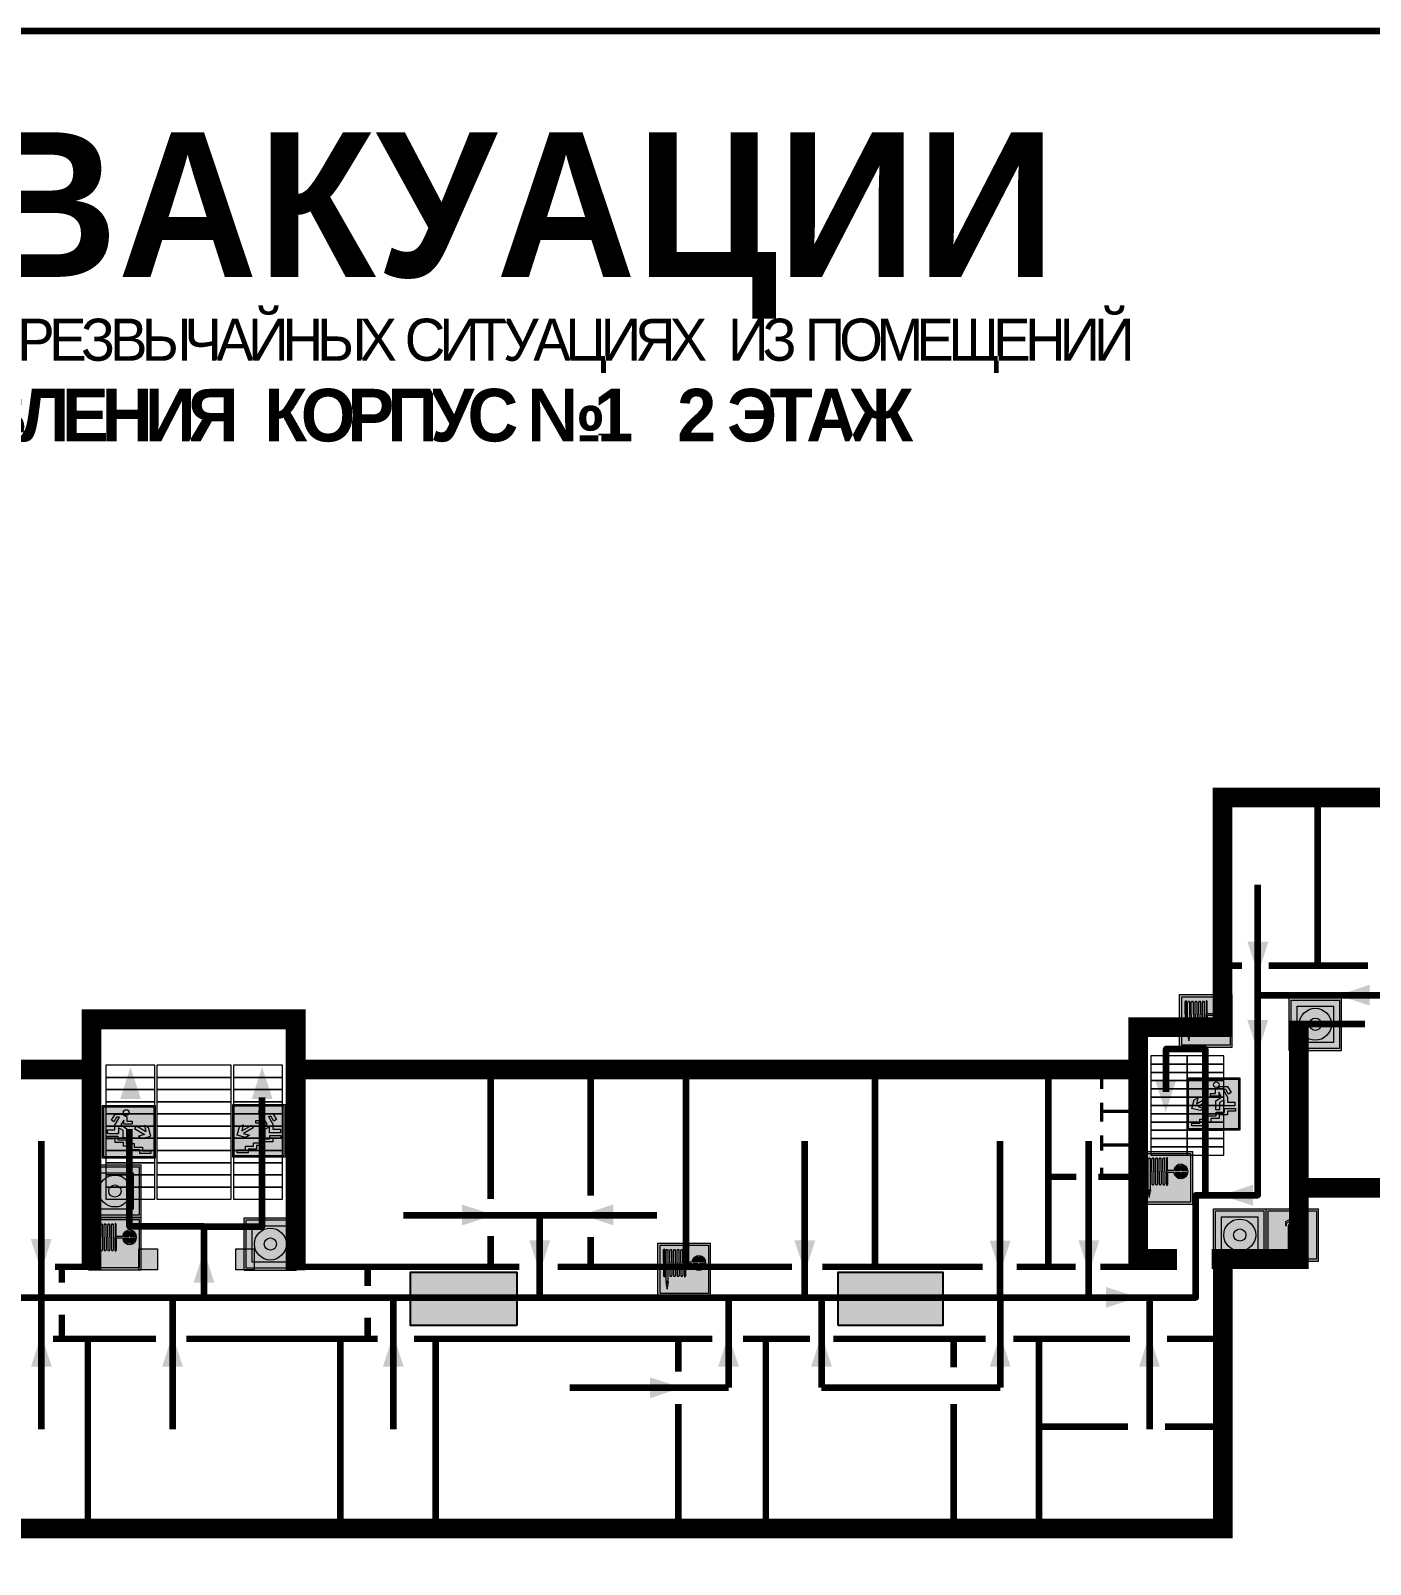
# Model space of a CAD drawing. Header units: millimetres. Extents: x 13810 to 67229, y 12374 to 21950.
# Drawn here: x 22794.9 to 22998.5, y 19245 to 19478.2 of the extents above; entities that cross this region are included whole.
import ezdxf

# ---------------------------------------------------------------- set-up
doc = ezdxf.new("R2010")
doc.units = ezdxf.units.MM
doc.layers.add('План_Штампы', color=7, linetype='Continuous')
doc.styles.add('обычный', font='arial.ttf')

# ---------------------------------------------------------------- blocks, each defined once
blk = doc.blocks.new('вниз 3')
at = {"lineweight": 0, "true_color": 0xffffff}
h = blk.add_hatch(color=7, dxfattribs=at)
h.dxf.hatch_style = 1
h.paths.add_polyline_path([(40997.5, -4475.69), (40997.25, -4475.28), (40995.76, -4476.15), (40995.97, -4475.23), (40995.39, -4475.56), (40995.05, -4476.83), (40996.33, -4477.17), (40996.91, -4476.83), (40996, -4476.55)], flags=0)
h.paths.add_polyline_path([(40999.81, -4473.95), (41000.22, -4473.95), (41000.64, -4474.67), (41001.03, -4474.43), (41000.46, -4473.49), (41000.42, -4473.49), (40999.43, -4473.49), (40998.68, -4473.92), (40998.68, -4474.57), (40997.88, -4474.57), (40997.88, -4475), (40999.14, -4475), (40999.14, -4474.43), (40999.14, -4474.38), (40999.59, -4475.15), (40998.72, -4475.67), (40998.72, -4477.06), (40999.24, -4477.06), (40999.24, -4475.96), (40999.95, -4475.56), (40999.95, -4476.43), (41001.61, -4476.43), (41001.61, -4475.88), (41000.47, -4475.88), (41000.47, -4475.12)], flags=0)
h.paths.add_polyline_path([(40999.2, -4473.24, 1), (40998.35, -4473.24, 1)], flags=0)
h.paths.add_polyline_path([(41000.46, -4477.26), (41001.69, -4477.26), (41001.69, -4476.84), (41000.03, -4476.84), (41000.03, -4477.39), (40998.78, -4477.39), (40998.78, -4477.95), (40997.53, -4477.95), (40997.53, -4478.5), (40996.29, -4478.5), (40996.29, -4479.06), (40995.05, -4479.06), (40995.05, -4479.48), (40995.29, -4479.48), (40996.72, -4479.48), (40996.72, -4478.92), (40997.97, -4478.92), (40997.97, -4478.36), (40999.2, -4478.36), (40999.2, -4477.81), (41000.46, -4477.81)], flags=0)
h.paths.add_polyline_path([(41002.37, -4472.17), (40994.37, -4472.17), (40994.37, -4480.17), (41002.37, -4480.17)])
h.paths.add_polyline_path([(41002.16, -4479.96), (40994.57, -4479.96), (40994.57, -4472.37), (41002.16, -4472.37)], flags=16)
h.paths.add_polyline_path([(41001.61, -4475.88), (41001.61, -4476.43), (40999.95, -4476.43), (40999.95, -4475.56), (40999.24, -4475.96), (40999.24, -4477.06), (40998.72, -4477.06), (40998.72, -4475.67), (40999.59, -4475.15), (40999.14, -4474.38), (40999.14, -4474.43), (40999.14, -4475), (40997.88, -4475), (40997.88, -4474.57), (40998.68, -4474.57), (40998.68, -4473.92), (40999.43, -4473.49), (41000.42, -4473.49), (41000.46, -4473.49), (41001.03, -4474.43), (41000.64, -4474.67), (41000.22, -4473.95), (40999.81, -4473.95), (41000.47, -4475.12), (41000.47, -4475.88)], flags=0)
h.paths.add_polyline_path([(41001.69, -4476.84), (41001.69, -4477.26), (41000.46, -4477.26), (41000.46, -4477.81), (40999.2, -4477.81), (40999.2, -4478.36), (40997.97, -4478.36), (40997.97, -4478.92), (40996.72, -4478.92), (40996.72, -4479.48), (40995.05, -4479.48), (40995.05, -4479.06), (40996.29, -4479.06), (40996.29, -4478.5), (40997.53, -4478.5), (40997.53, -4477.95), (40998.78, -4477.95), (40998.78, -4477.39), (41000.03, -4477.39), (41000.03, -4476.84)], flags=0)
h.paths.add_polyline_path([(40998.35, -4473.24, -1), (40999.2, -4473.24, -1)], flags=0)
h.paths.add_polyline_path([(40997.5, -4475.69), (40996, -4476.55), (40996.91, -4476.83), (40996.33, -4477.17), (40995.05, -4476.83), (40995.39, -4475.56), (40995.97, -4475.23), (40995.76, -4476.15), (40997.25, -4475.28)], flags=0)
at = {"lineweight": 0}
h = blk.add_hatch(color=126, dxfattribs=at)
h.dxf.hatch_style = 1
h.paths.add_polyline_path([(41002.16, -4472.37), (40994.57, -4472.37), (40994.57, -4479.96), (41002.16, -4479.96)])
h.paths.add_polyline_path([(40995.97, -4475.23), (40995.76, -4476.15), (40997.25, -4475.28), (40997.5, -4475.69), (40996, -4476.55), (40996.91, -4476.83), (40996.33, -4477.17), (40995.05, -4476.83), (40995.39, -4475.56)], flags=16)
h.paths.add_polyline_path([(40997.88, -4474.57), (40998.68, -4474.57), (40998.68, -4473.92), (40999.43, -4473.49), (41000.42, -4473.49), (41000.46, -4473.49), (41001.03, -4474.43), (41000.64, -4474.67), (41000.22, -4473.95), (40999.81, -4473.95), (41000.47, -4475.12), (41000.47, -4475.88), (41001.61, -4475.88), (41001.61, -4476.43), (40999.95, -4476.43), (40999.95, -4475.56), (40999.24, -4475.96), (40999.24, -4477.06), (40998.72, -4477.06), (40998.72, -4475.67), (40999.59, -4475.15), (40999.14, -4474.38), (40999.14, -4474.43), (40999.14, -4475), (40997.88, -4475)], flags=16)
h.paths.add_polyline_path([(40998.35, -4473.24, -1), (40999.2, -4473.24, -1)], flags=16)
h.paths.add_polyline_path([(40997.53, -4477.95), (40998.78, -4477.95), (40998.78, -4477.39), (41000.03, -4477.39), (41000.03, -4476.84), (41001.69, -4476.84), (41001.69, -4477.26), (41000.46, -4477.26), (41000.46, -4477.81), (40999.2, -4477.81), (40999.2, -4478.36), (40997.97, -4478.36), (40997.97, -4478.92), (40996.72, -4478.92), (40996.72, -4479.48), (40995.05, -4479.48), (40995.05, -4479.06), (40996.29, -4479.06), (40996.29, -4478.5), (40997.53, -4478.5)], flags=16)
at = {"lineweight": 0, "true_color": 0xffffff}
h = blk.add_hatch(color=7, dxfattribs=at)
h.dxf.hatch_style = 1
h.paths.add_polyline_path([(40999.2, -4473.24, 1), (40998.35, -4473.24, 1)])
h.paths.add_polyline_path([(40999.81, -4473.95), (41000.22, -4473.95), (41000.64, -4474.67), (41001.03, -4474.43), (41000.46, -4473.49), (41000.42, -4473.49), (40999.43, -4473.49), (40998.68, -4473.92), (40998.68, -4474.57), (40997.88, -4474.57), (40997.88, -4475), (40999.14, -4475), (40999.14, -4474.43), (40999.14, -4474.38), (40999.59, -4475.15), (40998.72, -4475.67), (40998.72, -4477.06), (40999.24, -4477.06), (40999.24, -4475.96), (40999.95, -4475.56), (40999.95, -4476.43), (41001.61, -4476.43), (41001.61, -4475.88), (41000.47, -4475.88), (41000.47, -4475.12)])
h.paths.add_polyline_path([(40999.2, -4477.81), (41000.46, -4477.81), (41000.46, -4477.26), (41001.69, -4477.26), (41001.69, -4476.84), (41000.03, -4476.84), (41000.03, -4477.39), (40998.78, -4477.39), (40998.78, -4477.95), (40997.53, -4477.95), (40997.53, -4478.5), (40996.29, -4478.5), (40996.29, -4479.06), (40995.05, -4479.06), (40995.05, -4479.48), (40995.29, -4479.48), (40996.72, -4479.48), (40996.72, -4478.92), (40997.97, -4478.92), (40997.97, -4478.36), (40999.2, -4478.36)])
h.paths.add_polyline_path([(40997.5, -4475.69), (40997.25, -4475.28), (40995.76, -4476.15), (40995.97, -4475.23), (40995.39, -4475.56), (40995.05, -4476.83), (40996.33, -4477.17), (40996.91, -4476.83), (40996, -4476.55)])
at = {"color": 126, "lineweight": 0}
for points in [[(40994.37, -4472.17), (41002.37, -4472.17), (41002.37, -4480.17), (40994.37, -4480.17)], [(40994.57, -4472.37), (41002.16, -4472.37), (41002.16, -4479.96), (40994.57, -4479.96)]]:
    blk.add_lwpolyline(points, close=True, dxfattribs=at)
for points in [[(40999.14, -4474.43), (40999.14, -4475), (40997.88, -4475), (40997.88, -4474.57), (40998.68, -4474.57), (40998.68, -4473.92), (40999.43, -4473.49), (41000.42, -4473.49), (41000.46, -4473.49), (41001.03, -4474.43), (41000.64, -4474.67), (41000.22, -4473.95), (40999.81, -4473.95), (41000.47, -4475.12), (41000.47, -4475.88), (41001.61, -4475.88), (41001.61, -4476.43), (40999.95, -4476.43), (40999.95, -4475.56), (40999.24, -4475.96), (40999.24, -4477.06), (40998.72, -4477.06), (40998.72, -4475.67), (40999.59, -4475.15), (40999.14, -4474.38), (40999.14, -4474.43)], [(40995.05, -4476.83), (40995.39, -4475.56), (40995.97, -4475.23), (40995.76, -4476.15), (40997.25, -4475.28), (40997.5, -4475.69), (40996, -4476.55), (40996.91, -4476.83), (40996.33, -4477.17), (40995.05, -4476.83)], [(40995.29, -4479.48), (40995.05, -4479.48), (40995.05, -4479.06), (40996.29, -4479.06), (40996.29, -4478.5), (40997.53, -4478.5), (40997.53, -4477.95), (40998.78, -4477.95), (40998.78, -4477.39), (41000.03, -4477.39), (41000.03, -4476.84), (41001.69, -4476.84), (41001.69, -4477.26), (41000.46, -4477.26), (41000.46, -4477.81), (40999.2, -4477.81), (40999.2, -4478.36), (40997.97, -4478.36), (40997.97, -4478.92), (40996.72, -4478.92), (40996.72, -4479.48), (40995.05, -4479.48)]]:
    blk.add_lwpolyline(points, dxfattribs=at)
blk.add_circle((40998.77, -4473.24), 0.426, dxfattribs=at)
blk = doc.blocks.new('A$C54414219')
at = {"true_color": 0xffffff}
h = blk.add_hatch(color=7, dxfattribs=at)
h.paths.add_polyline_path([(2.39, -9.45), (2.39, -18.3), (11.23, -18.3), (11.23, -9.45)], flags=0)
h.paths.add_polyline_path([(10.71, -13.87, -1), (2.92, -13.87, -1)], flags=0)
h.paths.add_polyline_path([(8.3, -13.87, -1), (5.33, -13.87, -1)], flags=0)
h.paths.add_polyline_path([(0.41, -7.47), (0.41, -20.27), (13.21, -20.27), (13.21, -7.47)])
h.paths.add_polyline_path([(0.92, -19.77), (12.71, -19.77), (12.71, -7.98), (0.92, -7.98)], flags=16)
h.paths.add_polyline_path([(11.23, -9.45), (11.23, -18.3), (2.39, -18.3), (2.39, -9.45)], flags=0)
at = {"lineweight": 5}
h = blk.add_hatch(color=242, dxfattribs=at)
h.paths.add_polyline_path([(12.71, -7.98), (0.92, -7.98), (0.92, -19.77), (12.71, -19.77)])
h.paths.add_polyline_path([(11.23, -18.3), (2.39, -18.3), (2.39, -9.45), (11.23, -9.45)], flags=16)
h.paths.add_polyline_path([(10.71, -13.87, -1), (2.92, -13.87, -1)], flags=0)
h.paths.add_polyline_path([(8.3, -13.87, -1), (5.33, -13.87, -1)], flags=0)
at = {"true_color": 0xffffff}
h = blk.add_hatch(color=7, dxfattribs=at)
h.paths.add_polyline_path([(2.39, -9.45), (2.39, -18.3), (11.23, -18.3), (11.23, -9.45)])
h.paths.add_polyline_path([(10.71, -13.87, -1), (2.92, -13.87, -1)], flags=16)
h.paths.add_polyline_path([(8.3, -13.87, -1), (5.33, -13.87, -1)], flags=0)
at = {"lineweight": 5}
h = blk.add_hatch(color=242, dxfattribs=at)
h.paths.add_polyline_path([(2.92, -13.87, 1), (10.71, -13.87, 1)])
h.paths.add_polyline_path([(8.3, -13.87, -1), (5.33, -13.87, -1)], flags=16)
at = {"color": 242, "lineweight": 5}
for p, q in [((0.41, -20.27), (0.41, -7.47)), ((0.41, -7.47), (13.21, -7.47)), ((0.41, -7.47), (13.21, -7.47)), ((13.21, -20.27), (13.21, -7.47)), ((0.41, -20.27), (13.21, -20.27))]:
    blk.add_line(p, q, dxfattribs=at)
for points in [[(0.92, -7.98), (12.71, -7.98), (12.71, -19.77), (0.92, -19.77)], [(2.39, -9.45), (11.23, -9.45), (11.23, -18.3), (2.39, -18.3)]]:
    blk.add_lwpolyline(points, close=True, dxfattribs=at)
for radius in [3.89, 1.49]:
    blk.add_circle((6.81, -13.87), radius, dxfattribs=at)
blk = doc.blocks.new('A$C37112FD5')
at = {"true_color": 0xf5f5ff}
h = blk.add_hatch(color=7, dxfattribs=at)
h.dxf.hatch_style = 1
h.paths.add_polyline_path([(12.8, -7.4), (0, -7.4), (0, -20.2), (12.8, -20.2)])
h.paths.add_polyline_path([(12.29, -7.91), (12.29, -19.69), (0.51, -19.69), (0.51, -7.91)], flags=16)
h.paths.add_polyline_path([(4.98, -9.04, -0.42597), (5.17, -9.22), (5.17, -12.25), (5.17, -15.29, -0.432244), (4.98, -15.47), (4.83, -15.47, -0.42597), (4.64, -15.29), (4.64, -12.25), (4.64, -9.22, -0.432244), (4.83, -9.04)], flags=0)
h.paths.add_polyline_path([(4.28, -9.22), (4.28, -12.25), (4.28, -15.29, -0.432244), (4.09, -15.47), (3.94, -15.47, -0.42597), (3.75, -15.29), (3.75, -12.25), (3.75, -9.22, -0.432244), (3.94, -9.04), (4.09, -9.04, -0.42597)], flags=0)
h.paths.add_polyline_path([(5.72, -9.04), (5.87, -9.04, -0.42597), (6.06, -9.22), (6.06, -12.25), (6.06, -15.29, -0.432244), (5.87, -15.47), (5.72, -15.47, -0.42597), (5.53, -15.29), (5.53, -12.25), (5.53, -9.22, -0.432244)], flags=0)
h.paths.add_polyline_path([(6.42, -8.9), (6.5, -8.9, -0.42597), (6.69, -9.08), (6.69, -12.03), (8.21, -12.03, -15.824349), (8.21, -12.47), (6.69, -12.47), (6.69, -15.42, -0.432244), (6.5, -15.6), (6.42, -15.6)], flags=0)
h.paths.add_polyline_path([(3.39, -9.22), (3.39, -12.25), (3.39, -15.29, -0.432244), (3.2, -15.47), (3.05, -15.47, -0.42597), (2.85, -15.29), (2.85, -12.25), (2.85, -9.22, -0.432244), (3.05, -9.04), (3.2, -9.04, -0.42597)], flags=0)
h.paths.add_polyline_path([(2.5, -9.22), (2.5, -16.71), (1.96, -16.71), (1.96, -9.22, -0.432244), (2.15, -9.04), (2.31, -9.04, -0.42597)], flags=0)
h.paths.add_polyline_path([(1.61, -8.9), (1.61, -15.6), (1.57, -15.6, -0.42597), (1.37, -15.42), (1.37, -12.03), (1.37, -9.09, -0.432244), (1.57, -8.9)], flags=0)
h.paths.add_polyline_path([(9.76, -10.81), (9.76, -12.03), (8.49, -12.03, -0.336371)], flags=0)
h.paths.add_polyline_path([(8.49, -12.47), (9.76, -12.47), (9.76, -13.7, -0.336371)], flags=0)
h.paths.add_polyline_path([(10.11, -10.81, -0.336371), (11.38, -12.03), (10.11, -12.03)], flags=0)
h.paths.add_polyline_path([(10.11, -12.47), (11.38, -12.47, -0.336371), (10.11, -13.7)], flags=0)
h.paths.add_polyline_path([(2.5, -16.84), (2.5, -17.05), (1.97, -17.05), (1.97, -16.84)], flags=0)
h.paths.add_polyline_path([(2.5, -17.24, -0.033778), (2.24, -18.6, -0.033778), (1.97, -17.24)], flags=0)
h = blk.add_hatch(color=242)
h.dxf.hatch_style = 1
h.paths.add_polyline_path([(12.29, -7.91), (0.51, -7.91), (0.51, -19.69), (12.29, -19.69)])
h.paths.add_polyline_path([(6.42, -15.6), (6.42, -8.9), (6.5, -8.9, -0.42597), (6.69, -9.08), (6.69, -12.03), (8.21, -12.03, -15.824349), (8.21, -12.47), (6.69, -12.47), (6.69, -15.42, -0.432244), (6.5, -15.6)], flags=16)
h.paths.add_polyline_path([(5.87, -15.47), (5.72, -15.47, -0.42597), (5.53, -15.29), (5.53, -12.25), (5.53, -9.22, -0.432244), (5.72, -9.04), (5.87, -9.04, -0.42597), (6.06, -9.22), (6.06, -12.25), (6.06, -15.29, -0.432244)], flags=16)
h.paths.add_polyline_path([(4.98, -15.47), (4.83, -15.47, -0.42597), (4.64, -15.29), (4.64, -12.25), (4.64, -9.22, -0.432244), (4.83, -9.04), (4.98, -9.04, -0.42597), (5.17, -9.22), (5.17, -12.25), (5.17, -15.29, -0.432244)], flags=16)
h.paths.add_polyline_path([(4.09, -15.47), (3.94, -15.47, -0.42597), (3.75, -15.29), (3.75, -12.25), (3.75, -9.22, -0.432244), (3.94, -9.04), (4.09, -9.04, -0.42597), (4.28, -9.22), (4.28, -12.25), (4.28, -15.29, -0.432244)], flags=16)
h.paths.add_polyline_path([(3.2, -15.47), (3.05, -15.47, -0.42597), (2.85, -15.29), (2.85, -12.25), (2.85, -9.22, -0.432244), (3.05, -9.04), (3.2, -9.04, -0.42597), (3.39, -9.22), (3.39, -12.25), (3.39, -15.29, -0.432244)], flags=16)
h.paths.add_polyline_path([(2.5, -17.05), (1.97, -17.05), (1.97, -16.84), (2.5, -16.84)], flags=16)
h.paths.add_polyline_path([(2.5, -17.24, -0.033778), (2.24, -18.6, -0.033778), (1.97, -17.24)], flags=16)
h.paths.add_polyline_path([(2.5, -16.71), (1.96, -16.71), (1.96, -9.22, -0.432244), (2.15, -9.04), (2.31, -9.04, -0.42597), (2.5, -9.22)], flags=16)
h.paths.add_polyline_path([(1.61, -15.6), (1.57, -15.6, -0.42597), (1.37, -15.42), (1.37, -12.03), (1.37, -9.09, -0.432244), (1.57, -8.9), (1.61, -8.9)], flags=16)
h.paths.add_polyline_path([(8.49, -12.47), (9.76, -12.47), (9.76, -13.7, -0.336371)], flags=0)
h.paths.add_polyline_path([(10.11, -13.7), (10.11, -12.47), (11.38, -12.47, -0.336371)], flags=0)
h.paths.add_polyline_path([(8.49, -12.03, -0.336371), (9.76, -10.81), (9.76, -12.03)], flags=0)
h.paths.add_polyline_path([(10.11, -12.03), (10.11, -10.81, -0.336371), (11.38, -12.03)], flags=0)
h = blk.add_hatch(color=7, dxfattribs=at)
h.dxf.hatch_style = 1
h.paths.add_polyline_path([(1.61, -8.9), (1.57, -8.9, 0.432244), (1.37, -9.09), (1.37, -12.03), (1.37, -15.42, 0.42597), (1.57, -15.6), (1.61, -15.6)])
h.paths.add_polyline_path([(2.5, -9.22, 0.42597), (2.31, -9.04), (2.15, -9.04, 0.432244), (1.96, -9.22), (1.96, -16.71), (2.5, -16.71)])
h.paths.add_polyline_path([(2.5, -16.84), (1.97, -16.84), (1.97, -17.05), (2.5, -17.05)])
h.paths.add_polyline_path([(2.5, -17.24), (1.97, -17.24, 0.033778), (2.24, -18.6, 0.033778)])
h.paths.add_polyline_path([(3.39, -12.25), (3.39, -9.22, 0.42597), (3.2, -9.04), (3.05, -9.04, 0.432244), (2.85, -9.22), (2.85, -12.25), (2.85, -15.29, 0.42597), (3.05, -15.47), (3.2, -15.47, 0.432244), (3.39, -15.29)])
h.paths.add_polyline_path([(4.28, -12.25), (4.28, -9.22, 0.42597), (4.09, -9.04), (3.94, -9.04, 0.432244), (3.75, -9.22), (3.75, -12.25), (3.75, -15.29, 0.42597), (3.94, -15.47), (4.09, -15.47, 0.432244), (4.28, -15.29)])
h.paths.add_polyline_path([(5.17, -12.25), (5.17, -9.22, 0.42597), (4.98, -9.04), (4.83, -9.04, 0.432244), (4.64, -9.22), (4.64, -12.25), (4.64, -15.29, 0.42597), (4.83, -15.47), (4.98, -15.47, 0.432244), (5.17, -15.29)])
h.paths.add_polyline_path([(6.06, -12.25), (6.06, -9.22, 0.42597), (5.87, -9.04), (5.72, -9.04, 0.432244), (5.53, -9.22), (5.53, -12.25), (5.53, -15.29, 0.42597), (5.72, -15.47), (5.87, -15.47, 0.432244), (6.06, -15.29)])
h.paths.add_polyline_path([(6.69, -12.47), (8.21, -12.47, 15.824349), (8.21, -12.03), (6.69, -12.03), (6.69, -9.08, 0.42597), (6.5, -8.9), (6.42, -8.9), (6.42, -15.6), (6.5, -15.6, 0.432244), (6.69, -15.42)])
h.paths.add_polyline_path([(8.49, -12.47), (9.76, -12.47), (9.76, -13.7, -0.336371)], flags=16)
h.paths.add_polyline_path([(8.49, -12.03, -0.336371), (9.76, -10.81), (9.76, -12.03)], flags=16)
h.paths.add_polyline_path([(10.11, -12.47), (11.38, -12.47, -0.336371), (10.11, -13.7)], flags=16)
h.paths.add_polyline_path([(10.11, -12.03), (10.11, -10.81, -0.336371), (11.38, -12.03)], flags=16)
h = blk.add_hatch(color=242)
h.dxf.hatch_style = 1
h.paths.add_polyline_path([(9.76, -10.81, 0.336371), (8.49, -12.03), (9.76, -12.03)])
h.paths.add_polyline_path([(10.11, -10.81), (10.11, -12.03), (11.38, -12.03, 0.336371)])
h.paths.add_polyline_path([(11.38, -12.47), (10.11, -12.47), (10.11, -13.7, 0.336371)])
h.paths.add_polyline_path([(9.76, -12.47), (8.49, -12.47, 0.336371), (9.76, -13.7)])
at = {"color": 242, "lineweight": 5}
for p, q in [((0, -20.2), (0, -7.4)), ((0, -7.4), (12.8, -7.4)), ((12.8, -20.2), (12.8, -7.4)), ((1.37, -12.03), (1.37, -9.08)), ((1.57, -8.9), (1.61, -8.9)), ((1.61, -8.9), (1.61, -15.6)), ((1.96, -16.71), (1.96, -9.22)), ((2.15, -9.04), (2.31, -9.04)), ((2.5, -16.71), (2.5, -9.22)), ((2.85, -12.25), (2.85, -9.22)), ((3.05, -9.04), (3.2, -9.04)), ((3.39, -12.25), (3.39, -9.22)), ((3.75, -12.25), (3.75, -9.22)), ((3.94, -9.04), (4.09, -9.04)), ((4.28, -12.25), (4.28, -9.22)), ((4.64, -12.25), (4.64, -9.22)), ((4.83, -9.04), (4.98, -9.04)), ((5.17, -12.25), (5.17, -9.22)), ((5.53, -12.25), (5.53, -9.22)), ((5.72, -9.04), (5.87, -9.04)), ((6.06, -12.25), (6.06, -9.22)), ((6.42, -8.9), (6.42, -15.6)), ((6.5, -8.9), (6.42, -8.9)), ((6.69, -12.03), (6.69, -9.08)), ((9.76, -10.81), (9.76, -12.03)), ((10.11, -10.81), (10.11, -12.03)), ((1.37, -12.03), (1.37, -15.42)), ((2.85, -12.25), (2.85, -15.29)), ((3.39, -12.25), (3.39, -15.29)), ((3.75, -12.25), (3.75, -15.29)), ((4.28, -12.25), (4.28, -15.29)), ((4.64, -12.25), (4.64, -15.29)), ((5.17, -12.25), (5.17, -15.29)), ((5.53, -12.25), (5.53, -15.29)), ((6.06, -12.25), (6.06, -15.29)), ((8.21, -12.03), (6.69, -12.03)), ((8.21, -12.47), (6.69, -12.47)), ((6.69, -12.47), (6.69, -15.42)), ((9.76, -12.03), (8.49, -12.03)), ((9.76, -12.47), (8.49, -12.47)), ((9.76, -12.47), (9.76, -13.7)), ((11.38, -12.03), (10.11, -12.03)), ((11.38, -12.47), (10.11, -12.47)), ((10.11, -12.47), (10.11, -13.7)), ((1.57, -15.6), (1.61, -15.6)), ((1.96, -16.71), (2.5, -16.71)), ((1.97, -16.84), (2.5, -16.84)), ((1.97, -17.05), (1.97, -16.84)), ((2.5, -17.05), (1.97, -17.05)), ((1.97, -17.24), (2.5, -17.24)), ((2.5, -16.84), (2.5, -17.05)), ((3.05, -15.47), (3.2, -15.47)), ((3.94, -15.47), (4.09, -15.47)), ((4.83, -15.47), (4.98, -15.47)), ((5.72, -15.47), (5.87, -15.47)), ((6.42, -15.6), (6.5, -15.6)), ((0, -20.2), (12.8, -20.2))]:
    blk.add_line(p, q, dxfattribs=at)
blk.add_lwpolyline([(0.51, -7.91), (12.29, -7.91), (12.29, -19.69), (0.51, -19.69)], close=True, dxfattribs=at)
for centre, radius, start, end in [((1.56, -9.09), 0.182, 87.1027, 180.6071), ((2.15, -9.22), 0.182, 87.1027, 180.6071), ((2.32, -9.22), 0.182, 359.3929, 92.8973), ((3.04, -9.22), 0.182, 87.1027, 180.6071), ((3.21, -9.22), 0.182, 359.3929, 92.8973), ((3.93, -9.22), 0.182, 87.1027, 180.6071), ((4.1, -9.22), 0.182, 359.3929, 92.8973), ((4.82, -9.22), 0.182, 87.1027, 180.6071), ((4.99, -9.22), 0.182, 359.3929, 92.8973), ((5.71, -9.22), 0.182, 87.1027, 180.6071), ((5.88, -9.22), 0.182, 359.3929, 92.8973), ((6.51, -9.09), 0.182, 359.3929, 92.8973), ((9.93, -12.25), 1.74, 187.2319, 172.7681), ((9.93, -12.25), 1.46, 96.9927, 171.3585), ((9.93, -12.25), 1.46, 8.6415, 83.0073), ((9.93, -12.25), 1.46, 188.6415, 263.0073), ((9.93, -12.25), 1.46, 276.9927, 351.3585), ((1.56, -15.42), 0.182, 179.3929, 272.8973), ((12.17, -15.98), 10.27, 187.041, 194.7793), ((-7.7, -15.98), 10.27, 345.2207, 352.959), ((3.04, -15.29), 0.182, 179.3929, 272.8973), ((3.21, -15.29), 0.182, 267.1027, 0.6071), ((3.93, -15.29), 0.182, 179.3929, 272.8973), ((4.1, -15.29), 0.182, 267.1027, 0.6071), ((4.82, -15.29), 0.182, 179.3929, 272.8973), ((4.99, -15.29), 0.182, 267.1027, 0.6071), ((5.71, -15.29), 0.182, 179.3929, 272.8973), ((5.88, -15.29), 0.182, 267.1027, 0.6071), ((6.51, -15.42), 0.182, 267.1027, 0.6071)]:
    blk.add_arc(centre, radius, start, end, dxfattribs=at)
blk = doc.blocks.new('A$C32E8229D')
at = {"true_color": 0xffffff}
blk.add_hatch(color=7, dxfattribs=at).paths.add_polyline_path([(0, 0), (0, -8), (16, -8), (16, 0)])
h = blk.add_hatch(color=126)
h.paths.add_polyline_path([(0.2, -0.2), (15.8, -0.2), (15.8, -7.8), (0.2, -7.8)])
h.paths.add_polyline_path([(13.49, -2.05), (12.08, -2.05), (11.37, -2.63, 0.162397), (11.29, -2.84), (11.29, -3.63), (10.35, -3.63), (10.35, -4.05), (11.68, -4.05), (11.68, -3.48), (12.26, -4.28), (11.29, -5.1), (11.29, -6.78), (11.85, -6.78), (11.85, -5.44), (12.8, -4.64), (12.8, -5.94), (14.46, -5.94), (14.46, -5.39), (13.45, -5.39), (13.45, -3.97), (12.46, -2.59), (13.15, -2.59), (13.69, -3.34), (14.18, -3)], flags=16)
h.paths.add_polyline_path([(10.74, -1.82, 1), (11.8, -1.82, 1)], flags=16)
h.paths.add_polyline_path([(9.39, -3.59), (5.99, -3.59), (6.56, -3.03), (5.91, -3.03), (5.1, -3.83), (5.91, -4.64), (6.56, -4.64), (5.99, -4.09), (9.39, -4.09)], flags=16)
h.paths.add_polyline_path([(4.29, -1.08), (1.72, -1.08), (1.72, -6.6), (4.29, -6.6)], flags=16)
at = {"color": 126}
blk.add_lwpolyline([(16, -8), (0, -8), (0, 0), (16, 0)], close=True, dxfattribs=at)
blk = doc.blocks.new('A$C3AD82952')
at = {"true_color": 0xf5f5ff}
h = blk.add_hatch(color=7, dxfattribs=at)
h.dxf.hatch_style = 1
h.paths.add_polyline_path([(8.21, 8.73, 0.414214), (7.89, 9.05), (7.22, 9.05), (7.22, 9.92), (7.59, 9.92, 1), (7.57, 10.36), (7.22, 10.36), (7.22, 10.6), (6.43, 10.6), (6.43, 10.36), (6.01, 10.36), (4.74, 9.59), (4.74, 8.69), (4.98, 8.73), (4.98, 9.26), (6.12, 9.91), (6.43, 9.91), (6.43, 9.05), (5.76, 9.05, 0.414214), (5.44, 8.73), (5.44, 2.2), (8.21, 2.2)], flags=0)
h.paths.add_polyline_path([(12.8, 12.8), (0, 12.8), (0, 0), (12.8, 0)])
h.paths.add_polyline_path([(0.51, 12.29), (12.29, 12.29), (12.29, 0.51), (0.51, 0.51)], flags=16)
h.paths.add_polyline_path([(4.74, 9.59), (6.01, 10.36), (6.43, 10.36), (6.43, 10.6), (7.22, 10.6), (7.22, 10.36), (7.59, 10.36, -0.94586), (7.59, 9.92), (7.22, 9.92), (7.22, 9.05), (7.89, 9.05, -0.414214), (8.21, 8.73), (8.21, 2.2), (5.44, 2.2), (5.44, 8.73, -0.414214), (5.76, 9.05), (6.43, 9.05), (6.43, 9.91), (6.12, 9.91), (4.98, 9.26), (4.98, 8.73), (4.74, 8.69)], flags=0)
h = blk.add_hatch(color=242)
h.dxf.hatch_style = 1
h.paths.add_polyline_path([(12.29, 12.29), (0.51, 12.29), (0.51, 0.51), (12.29, 0.51)])
h.paths.add_polyline_path([(4.74, 8.69), (4.74, 9.59), (6.01, 10.36), (6.43, 10.36), (6.43, 10.6), (7.22, 10.6), (7.22, 10.36), (7.59, 10.36, -0.94586), (7.59, 9.92), (7.22, 9.92), (7.22, 9.05), (7.89, 9.05, -0.414214), (8.21, 8.73), (8.21, 2.2), (5.44, 2.2), (5.44, 8.73, -0.414214), (5.76, 9.05), (6.43, 9.05), (6.43, 9.91), (6.12, 9.91), (4.98, 9.26), (4.98, 8.73)], flags=16)
h = blk.add_hatch(color=7, dxfattribs=at)
h.dxf.hatch_style = 1
h.paths.add_polyline_path([(8.21, 8.73, 0.414214), (7.89, 9.05), (7.22, 9.05), (7.22, 9.92), (7.59, 9.92, 1), (7.57, 10.36), (7.22, 10.36), (7.22, 10.6), (6.43, 10.6), (6.43, 10.36), (6.01, 10.36), (4.74, 9.59), (4.74, 8.69), (4.98, 8.73), (4.98, 9.26), (6.12, 9.91), (6.43, 9.91), (6.43, 9.05), (5.76, 9.05, 0.414214), (5.44, 8.73), (5.44, 2.2), (8.21, 2.2)])
at = {"color": 242, "lineweight": 5}
for p, q in [((0, 0), (0, 12.8)), ((0, 12.8), (12.8, 12.8)), ((12.8, 0), (12.8, 12.8)), ((6.01, 10.36), (4.74, 9.59)), ((4.74, 9.59), (4.74, 8.69)), ((4.74, 8.69), (4.98, 8.73)), ((4.98, 9.26), (6.12, 9.91)), ((4.98, 8.73), (4.98, 9.26)), ((5.44, 2.2), (5.44, 8.73)), ((5.76, 9.05), (6.43, 9.05)), ((6.01, 10.36), (6.43, 10.36)), ((6.12, 9.91), (6.43, 9.91)), ((7.22, 10.6), (6.43, 10.6)), ((6.43, 10.6), (6.43, 10.36)), ((6.43, 9.91), (6.43, 9.05)), ((7.22, 10.36), (7.22, 10.6)), ((7.59, 10.36), (7.22, 10.36)), ((7.22, 9.05), (7.22, 9.92)), ((7.59, 9.92), (7.22, 9.92)), ((7.89, 9.05), (7.22, 9.05)), ((8.21, 2.2), (8.21, 8.73)), ((0, 0), (12.8, 0)), ((5.44, 2.2), (8.21, 2.2))]:
    blk.add_line(p, q, dxfattribs=at)
blk.add_lwpolyline([(0.51, 12.29), (12.29, 12.29), (12.29, 0.51), (0.51, 0.51)], close=True, dxfattribs=at)
for centre, radius, start, end in [((5.76, 8.73), 0.32, 90, 180), ((7.58, 10.14), 0.223, 273.1875, 86.8125), ((7.89, 8.73), 0.32, 0, 90)]:
    blk.add_arc(centre, radius, start, end, dxfattribs=at)
blk = doc.blocks.new('вниз')
at = {"lineweight": 0, "true_color": 0xffffff}
h = blk.add_hatch(color=7, dxfattribs=at)
h.dxf.hatch_style = 1
h.paths.add_polyline_path([(40994.51, -4472.22), (40986.51, -4472.22), (40986.51, -4480.22), (40994.51, -4480.22)])
h.paths.add_polyline_path([(40994.31, -4472.42), (40994.31, -4480.01), (40986.71, -4480.01), (40986.71, -4472.42)], flags=16)
h.paths.add_polyline_path([(40988.43, -4473.53), (40989.43, -4473.53), (40990.19, -4473.96), (40990.19, -4474.6), (40991, -4474.6), (40991, -4475.06), (40989.73, -4475.06), (40989.73, -4474.46), (40989.3, -4475.18), (40990.17, -4475.7), (40990.17, -4477.11), (40989.63, -4477.11), (40989.63, -4476.01), (40988.94, -4475.59), (40988.94, -4476.46), (40988.94, -4476.46), (40987.47, -4476.46), (40987.26, -4476.46), (40987.26, -4475.92), (40988.4, -4475.92), (40988.4, -4475.2), (40989.1, -4473.99), (40988.66, -4473.99), (40988.24, -4474.7), (40987.86, -4474.47), (40988.41, -4473.56)], flags=0)
h.paths.add_polyline_path([(40990.55, -4473.29, -1), (40989.69, -4473.29, -1)], flags=0)
h.paths.add_polyline_path([(40988.85, -4476.89), (40988.85, -4477.43), (40990.1, -4477.43), (40990.1, -4477.99), (40991.34, -4477.99), (40991.34, -4478.54), (40992.59, -4478.54), (40992.59, -4479.09), (40993.83, -4479.09), (40993.83, -4479.52), (40992.17, -4479.52), (40992.17, -4478.97), (40990.91, -4478.97), (40990.91, -4478.41), (40989.68, -4478.41), (40989.68, -4477.86), (40988.43, -4477.86), (40988.43, -4477.31), (40987.6, -4477.31), (40987.18, -4477.31), (40987.18, -4476.89)], flags=0)
h.paths.add_polyline_path([(40991.61, -4475.33), (40993.12, -4476.2), (40992.9, -4475.27), (40993.48, -4475.6), (40993.83, -4476.88), (40992.56, -4477.22), (40991.97, -4476.88), (40992.9, -4476.61), (40991.38, -4475.74), (40991.58, -4475.39)], flags=0)
h.paths.add_polyline_path([(40990.19, -4473.96), (40989.43, -4473.53), (40988.43, -4473.53), (40988.41, -4473.56), (40987.86, -4474.47), (40988.24, -4474.7), (40988.66, -4473.99), (40989.1, -4473.99), (40988.4, -4475.2), (40988.4, -4475.92), (40987.26, -4475.92), (40987.26, -4476.46), (40987.47, -4476.46), (40988.94, -4476.46), (40988.94, -4476.27), (40988.94, -4475.59), (40989.63, -4476.01), (40989.63, -4477.11), (40990.17, -4477.11), (40990.17, -4475.7), (40989.3, -4475.18), (40989.73, -4474.46), (40989.73, -4475.06), (40991, -4475.06), (40991, -4474.6), (40990.19, -4474.6)], flags=0)
h.paths.add_polyline_path([(40990.55, -4473.29, 1), (40989.69, -4473.29, 1)], flags=0)
h.paths.add_polyline_path([(40991.61, -4475.33), (40991.58, -4475.39), (40991.38, -4475.74), (40992.9, -4476.61), (40991.97, -4476.88), (40992.56, -4477.22), (40993.83, -4476.88), (40993.48, -4475.6), (40992.9, -4475.27), (40993.12, -4476.2)], flags=0)
h.paths.add_polyline_path([(40990.1, -4477.43), (40988.85, -4477.43), (40988.85, -4476.89), (40987.18, -4476.89), (40987.18, -4477.31), (40987.6, -4477.31), (40988.43, -4477.31), (40988.43, -4477.86), (40989.68, -4477.86), (40989.68, -4478.41), (40990.91, -4478.41), (40990.91, -4478.97), (40992.17, -4478.97), (40992.17, -4479.52), (40993.83, -4479.52), (40993.83, -4479.09), (40992.59, -4479.09), (40992.59, -4478.54), (40991.34, -4478.54), (40991.34, -4477.99), (40990.1, -4477.99)], flags=0)
at = {"lineweight": 0}
h = blk.add_hatch(color=126, dxfattribs=at)
h.dxf.hatch_style = 1
h.paths.add_polyline_path([(40994.31, -4472.42), (40986.71, -4472.42), (40986.71, -4480.01), (40994.31, -4480.01)])
h.paths.add_polyline_path([(40988.43, -4473.53), (40989.43, -4473.53), (40990.19, -4473.96), (40990.19, -4474.6), (40991, -4474.6), (40991, -4475.06), (40989.73, -4475.06), (40989.73, -4474.46), (40989.3, -4475.18), (40990.17, -4475.7), (40990.17, -4477.11), (40989.63, -4477.11), (40989.63, -4476.01), (40988.94, -4475.59), (40988.94, -4476.46), (40988.94, -4476.46), (40987.47, -4476.46), (40987.26, -4476.46), (40987.26, -4475.92), (40988.4, -4475.92), (40988.4, -4475.2), (40989.1, -4473.99), (40988.66, -4473.99), (40988.24, -4474.7), (40987.86, -4474.47), (40988.41, -4473.56)], flags=16)
h.paths.add_polyline_path([(40990.55, -4473.29, -1), (40989.69, -4473.29, -1)], flags=16)
h.paths.add_polyline_path([(40988.85, -4476.89), (40988.85, -4477.43), (40990.1, -4477.43), (40990.1, -4477.99), (40991.34, -4477.99), (40991.34, -4478.54), (40992.59, -4478.54), (40992.59, -4479.09), (40993.83, -4479.09), (40993.83, -4479.52), (40992.17, -4479.52), (40992.17, -4478.97), (40990.91, -4478.97), (40990.91, -4478.41), (40989.68, -4478.41), (40989.68, -4477.86), (40988.43, -4477.86), (40988.43, -4477.31), (40987.6, -4477.31), (40987.18, -4477.31), (40987.18, -4476.89)], flags=16)
h.paths.add_polyline_path([(40991.61, -4475.33), (40993.12, -4476.2), (40992.9, -4475.27), (40993.48, -4475.6), (40993.83, -4476.88), (40992.56, -4477.22), (40991.97, -4476.88), (40992.9, -4476.61), (40991.38, -4475.74), (40991.58, -4475.39)], flags=16)
at = {"lineweight": 0, "true_color": 0xffffff}
h = blk.add_hatch(color=7, dxfattribs=at)
h.dxf.hatch_style = 1
h.paths.add_polyline_path([(40989.73, -4474.46), (40989.73, -4475.06), (40991, -4475.06), (40991, -4474.6), (40990.19, -4474.6), (40990.19, -4473.96), (40989.43, -4473.53), (40988.43, -4473.53), (40988.41, -4473.56), (40987.86, -4474.47), (40988.24, -4474.7), (40988.66, -4473.99), (40989.1, -4473.99), (40988.4, -4475.2), (40988.4, -4475.92), (40987.26, -4475.92), (40987.26, -4476.46), (40987.47, -4476.46), (40988.94, -4476.46), (40988.94, -4475.59), (40989.63, -4476.01), (40989.63, -4477.11), (40990.17, -4477.11), (40990.17, -4475.7), (40989.3, -4475.18)])
h.paths.add_polyline_path([(40989.69, -4473.29, 1), (40990.55, -4473.29, 1)])
h.paths.add_polyline_path([(40991.61, -4475.33), (40991.58, -4475.39), (40991.38, -4475.74), (40992.9, -4476.61), (40991.97, -4476.88), (40992.56, -4477.22), (40993.83, -4476.88), (40993.48, -4475.6), (40992.9, -4475.27), (40993.12, -4476.2)])
h.paths.add_polyline_path([(40990.1, -4477.43), (40988.85, -4477.43), (40988.85, -4476.89), (40987.18, -4476.89), (40987.18, -4477.31), (40987.6, -4477.31), (40988.43, -4477.31), (40988.43, -4477.86), (40989.68, -4477.86), (40989.68, -4478.41), (40990.91, -4478.41), (40990.91, -4478.97), (40992.17, -4478.97), (40992.17, -4479.52), (40993.83, -4479.52), (40993.83, -4479.09), (40992.59, -4479.09), (40992.59, -4478.54), (40991.34, -4478.54), (40991.34, -4477.99), (40990.1, -4477.99)])
at = {"color": 126, "lineweight": 0}
for points in [[(40986.51, -4472.22), (40994.51, -4472.22), (40994.51, -4480.22), (40986.51, -4480.22)], [(40986.71, -4472.42), (40994.31, -4472.42), (40994.31, -4480.01), (40986.71, -4480.01)]]:
    blk.add_lwpolyline(points, close=True, dxfattribs=at)
for points in [[(40987.47, -4476.46), (40987.26, -4476.46), (40987.26, -4475.92), (40988.4, -4475.92), (40988.4, -4475.2), (40989.1, -4473.99), (40988.66, -4473.99), (40988.24, -4474.7), (40987.86, -4474.47), (40988.41, -4473.56), (40988.43, -4473.53), (40989.43, -4473.53), (40990.19, -4473.96), (40990.19, -4474.6), (40991, -4474.6), (40991, -4475.06), (40989.73, -4475.06), (40989.73, -4474.46), (40989.3, -4475.18), (40990.17, -4475.7), (40990.17, -4477.11), (40989.63, -4477.11), (40989.63, -4476.01), (40988.94, -4475.59), (40988.94, -4476.46)], [(40987.6, -4477.31), (40987.18, -4477.31), (40987.18, -4476.89), (40988.85, -4476.89), (40988.85, -4477.43), (40990.1, -4477.43), (40990.1, -4477.99), (40991.34, -4477.99), (40991.34, -4478.54), (40992.59, -4478.54), (40992.59, -4479.09), (40993.83, -4479.09), (40993.83, -4479.52), (40992.17, -4479.52), (40992.17, -4478.97), (40990.91, -4478.97), (40990.91, -4478.41), (40989.68, -4478.41), (40989.68, -4477.86), (40988.43, -4477.86), (40988.43, -4477.31), (40987.6, -4477.31)], [(40987.47, -4476.46), (40988.94, -4476.46), (40988.94, -4476.27)], [(40991.58, -4475.39), (40991.38, -4475.74), (40992.9, -4476.61), (40991.97, -4476.88), (40992.56, -4477.22), (40993.83, -4476.88), (40993.48, -4475.6), (40992.9, -4475.27), (40993.12, -4476.2), (40991.61, -4475.33), (40991.58, -4475.39)]]:
    blk.add_lwpolyline(points, dxfattribs=at)
blk.add_circle((40990.12, -4473.29), 0.432, dxfattribs=at)

msp = doc.modelspace()

# ---------------------------------------------------------------- hatches: boundary and pattern name
at = {"lineweight": 0}
h = msp.add_hatch(color=256, dxfattribs=at)
h.dxf.hatch_style = 1
h.paths.add_polyline_path([(22811.36, 19289.78), (22814.18, 19289.78), (22814.18, 19292.96), (22811.36, 19292.96)])
h = msp.add_hatch(color=256, dxfattribs=at)
h.dxf.hatch_style = 1
h.paths.add_polyline_path([(22826.07, 19289.78), (22828.88, 19289.78), (22828.88, 19292.96), (22826.07, 19292.96)])

# ---------------------------------------------------------------- linework, layer by layer
at = {"color": 2, "lineweight": 100}
msp.add_lwpolyline([(22515.78, 19478.18), (23115.78, 19478.18), (23115.78, 19083.18), (22515.78, 19083.18)], close=True, dxfattribs=at)
at = {"lineweight": 100}
for points, const_width in [([(22541.83, 19332.73), (22541.83, 19361.44), (22661.02, 19361.44), (22661.02, 19326.83), (22675.35, 19326.83), (22675.35, 19320.23), (22804.15, 19320.23), (22804.15, 19327.86), (22835.18, 19327.86), (22835.18, 19320.23), (22963.22, 19320.23), (22963.22, 19326.66), (22976.01, 19326.66), (22976.01, 19361.58), (23093.78, 19361.58), (23093.78, 19334.32)], 3), ([(22990.48, 19361.87), (22990.48, 19335.65)], 1), ([(22976.61, 19336.02), (22978.96, 19336.02)], 1), ([(22983.04, 19336.02), (22998.11, 19336.02)], 1), ([(23093.78, 19326.42), (23093.78, 19302.25), (22987.62, 19302.25), (22987.62, 19291.42), (22976.05, 19291.42), (22976.05, 19250.45), (22663.82, 19250.45), (22663.82, 19291.27), (22648.5, 19291.27), (22648.5, 19302.88), (22541.83, 19302.88), (22541.83, 19329.05)], 3), ([(22987.62, 19302.25), (22987.62, 19327.15)], 3), ([(22997.67, 19327.14), (22986.12, 19327.14)], 1), ([(22804.15, 19320.23), (22804.15, 19289.73)], 3), ([(22835.18, 19320.23), (22835.18, 19289.71)], 3), ([(22963.22, 19320.23), (22963.22, 19291.42), (22969.12, 19291.42)], 3), ([(22864.8, 19320.25), (22864.8, 19300.56)], 1), ([(22880, 19320.27), (22880, 19301.05)], 1), ([(22894.49, 19320.27), (22894.49, 19290.23)], 1), ([(22923.2, 19320.27), (22923.2, 19290.23)], 1), ([(22949.56, 19320.27), (22949.56, 19290.23)], 1), ([(22957.66, 19319.11), (22957.66, 19317.27)], 0.5), ([(22957.66, 19315.21), (22957.66, 19312.28)], 0.5), ([(22957.66, 19313.89), (22961.99, 19313.89)], 0.5), ([(22957.66, 19310.22), (22957.66, 19307.87)], 0.5), ([(22957.66, 19308.75), (22962.5, 19308.75)], 0.5), ([(22957.66, 19305.3), (22957.66, 19304.13)], 0.5), ([(22949.68, 19303.91), (22953.8, 19303.91)], 1), ([(22957.17, 19303.91), (22962.15, 19303.91)], 1), ([(22864.8, 19294.91), (22864.8, 19290.21)], 1), ([(22880, 19294.79), (22880, 19290.23)], 1), ([(22976.05, 19291.42), (22974.36, 19291.42)], 3), ([(22798.58, 19290.23), (22805.63, 19290.23)], 1), ([(22799.64, 19287.8), (22799.64, 19290.25)], 1), ([(22839.33, 19290.23), (22833.68, 19290.23)], 1), ([(22839.33, 19290.23), (22852.64, 19290.23)], 1), ([(22846.13, 19287.34), (22846.13, 19289.79)], 1), ([(22852.39, 19290.23), (22869.16, 19290.23)], 1), ([(22874.97, 19290.23), (22886.43, 19290.23)], 1), ([(22886.32, 19290.23), (22910.61, 19290.23)], 1), ([(22915.19, 19290.23), (22939.55, 19290.23)], 1), ([(22944.75, 19290.23), (22953.72, 19290.23)], 1), ([(22957.43, 19290.23), (22969.12, 19290.23)], 1), ([(22799.64, 19279.28), (22799.64, 19282.97)], 1), ([(22846.13, 19278.82), (22846.13, 19282.51)], 1), ([(22798.31, 19279.28), (22813.97, 19279.28)], 1), ([(22803.59, 19279.28), (22803.59, 19251.09)], 1), ([(22818.58, 19279.28), (22847.63, 19279.28)], 1), ([(22841.95, 19279.28), (22841.95, 19251.09)], 1), ([(22853.15, 19279.28), (22881.35, 19279.28)], 1), ([(22856.45, 19279.28), (22856.45, 19268.5)], 1), ([(22880.25, 19279.28), (22893.33, 19279.28)], 1), ([(22890.6, 19279.28), (22898.49, 19279.28)], 1), ([(22893.33, 19279.28), (22893.33, 19274.31)], 1), ([(22903.13, 19279.28), (22913.34, 19279.28)], 1), ([(22906.62, 19279.28), (22906.62, 19274.31)], 1), ([(22916.88, 19279.28), (22940.01, 19279.28)], 1), ([(22935.18, 19279.28), (22935.18, 19274.95)], 1), ([(22944.22, 19279.28), (22961.96, 19279.28)], 1), ([(22948.14, 19279.28), (22948.14, 19251.09)], 1), ([(22967.58, 19279.28), (22975.87, 19279.28)], 1), ([(22906.62, 19278.02), (22906.62, 19251.09)], 1), ([(22856.45, 19269.54), (22856.45, 19251.09)], 1), ([(22893.33, 19269.4), (22893.33, 19251.09)], 1), ([(22935.18, 19269.37), (22935.18, 19251.09)], 1), ([(22948.04, 19265.92), (22961.66, 19265.92)], 1), ([(22967.26, 19265.92), (22975.13, 19265.92)], 1)]:
    msp.add_lwpolyline(points, dxfattribs=dict(at, const_width=const_width))
at = {"color": 126, "lineweight": 100, "true_color": 0x008754}
for points in [[(22668.56, 19301.7), (22668.56, 19285.59), (22971.97, 19285.59), (22971.97, 19301.11), (22981.4, 19301.11), (22981.4, 19348.31)], [(22981.4, 19331.53), (23086.04, 19331.53)], [(22967.45, 19316.86), (22967.45, 19323.4), (22973.37, 19323.4), (22973.37, 19301.11)], [(22821.26, 19296.36), (22830.06, 19296.36), (22830.06, 19315.99)], [(22821.26, 19285.59), (22821.26, 19296.36), (22809.93, 19296.36), (22809.93, 19311.15)], [(22796.52, 19309.35), (22796.52, 19265.54)], [(22912.57, 19285.59), (22912.57, 19309.35)], [(22942.22, 19285.59), (22942.22, 19309.35)], [(22955.73, 19285.59), (22955.73, 19309.35)], [(22851.58, 19298.1), (22890.07, 19298.1)], [(22872.28, 19285.59), (22872.28, 19298.1)], [(22816.45, 19285.59), (22816.45, 19265.54)], [(22850, 19285.59), (22850, 19265.54)], [(22900.93, 19285.59), (22900.93, 19271.91)], [(22915.07, 19285.59), (22915.07, 19271.91)], [(22942.22, 19285.59), (22942.22, 19271.91)], [(22964.9, 19285.59), (22964.9, 19265.54)], [(22876.82, 19271.91), (22900.93, 19271.91)], [(22915.07, 19271.91), (22942.22, 19271.91)]]:
    msp.add_lwpolyline(points, dxfattribs=at)
at = {"lineweight": 0}
for points in [[(22965.15, 19321.06), (22970.67, 19321.06), (22970.67, 19322.31), (22965.15, 19322.31)], [(22970.67, 19321.06), (22976.2, 19321.06), (22976.2, 19322.31), (22970.67, 19322.31)], [(22806.31, 19319.02), (22813.76, 19319.02), (22813.76, 19320.87), (22806.31, 19320.87)], [(22806.31, 19317.17), (22813.76, 19317.17), (22813.76, 19319.02), (22806.31, 19319.02)], [(22814.1, 19319.02), (22825.39, 19319.02), (22825.39, 19320.87), (22814.1, 19320.87)], [(22814.1, 19317.17), (22825.39, 19317.17), (22825.39, 19319.02), (22814.1, 19319.02)], [(22825.72, 19319.02), (22833.17, 19319.02), (22833.17, 19320.87), (22825.72, 19320.87)], [(22825.72, 19317.17), (22833.17, 19317.17), (22833.17, 19319.02), (22825.72, 19319.02)], [(22965.15, 19319.8), (22970.67, 19319.8), (22970.67, 19321.06), (22965.15, 19321.06)], [(22965.15, 19318.54), (22970.67, 19318.54), (22970.67, 19319.8), (22965.15, 19319.8)], [(22970.67, 19319.8), (22976.2, 19319.8), (22976.2, 19321.06), (22970.67, 19321.06)], [(22970.67, 19318.54), (22976.2, 19318.54), (22976.2, 19319.8), (22970.67, 19319.8)], [(22806.31, 19315.32), (22813.76, 19315.32), (22813.76, 19317.17), (22806.31, 19317.17)], [(22814.1, 19315.32), (22825.39, 19315.32), (22825.39, 19317.17), (22814.1, 19317.17)], [(22825.72, 19315.32), (22833.17, 19315.32), (22833.17, 19317.17), (22825.72, 19317.17)], [(22965.15, 19317.28), (22970.67, 19317.28), (22970.67, 19318.54), (22965.15, 19318.54)], [(22965.15, 19316.02), (22970.67, 19316.02), (22970.67, 19317.28), (22965.15, 19317.28)], [(22970.67, 19317.28), (22976.2, 19317.28), (22976.2, 19318.54), (22970.67, 19318.54)], [(22970.67, 19316.02), (22976.2, 19316.02), (22976.2, 19317.28), (22970.67, 19317.28)], [(22806.31, 19313.47), (22813.76, 19313.47), (22813.76, 19315.32), (22806.31, 19315.32)], [(22814.1, 19313.47), (22825.39, 19313.47), (22825.39, 19315.32), (22814.1, 19315.32)], [(22825.72, 19313.47), (22833.17, 19313.47), (22833.17, 19315.32), (22825.72, 19315.32)], [(22965.15, 19314.76), (22970.67, 19314.76), (22970.67, 19316.02), (22965.15, 19316.02)], [(22965.15, 19313.5), (22970.67, 19313.5), (22970.67, 19314.76), (22965.15, 19314.76)], [(22970.67, 19314.76), (22976.2, 19314.76), (22976.2, 19316.02), (22970.67, 19316.02)], [(22970.67, 19313.5), (22976.2, 19313.5), (22976.2, 19314.76), (22970.67, 19314.76)], [(22806.31, 19311.62), (22813.76, 19311.62), (22813.76, 19313.47), (22806.31, 19313.47)], [(22814.1, 19311.62), (22825.39, 19311.62), (22825.39, 19313.47), (22814.1, 19313.47)], [(22825.72, 19311.62), (22833.17, 19311.62), (22833.17, 19313.47), (22825.72, 19313.47)], [(22965.15, 19312.25), (22970.67, 19312.25), (22970.67, 19313.5), (22965.15, 19313.5)], [(22965.15, 19310.99), (22970.67, 19310.99), (22970.67, 19312.25), (22965.15, 19312.25)], [(22970.67, 19312.25), (22976.2, 19312.25), (22976.2, 19313.5), (22970.67, 19313.5)], [(22970.67, 19310.99), (22976.2, 19310.99), (22976.2, 19312.25), (22970.67, 19312.25)], [(22806.31, 19309.77), (22813.76, 19309.77), (22813.76, 19311.62), (22806.31, 19311.62)], [(22806.31, 19307.92), (22813.76, 19307.92), (22813.76, 19309.77), (22806.31, 19309.77)], [(22814.1, 19309.77), (22825.39, 19309.77), (22825.39, 19311.62), (22814.1, 19311.62)], [(22814.1, 19307.92), (22825.39, 19307.92), (22825.39, 19309.77), (22814.1, 19309.77)], [(22825.72, 19309.77), (22833.17, 19309.77), (22833.17, 19311.62), (22825.72, 19311.62)], [(22825.72, 19307.92), (22833.17, 19307.92), (22833.17, 19309.77), (22825.72, 19309.77)], [(22965.15, 19309.73), (22970.67, 19309.73), (22970.67, 19310.99), (22965.15, 19310.99)], [(22965.15, 19308.47), (22970.67, 19308.47), (22970.67, 19309.73), (22965.15, 19309.73)], [(22970.67, 19309.73), (22976.2, 19309.73), (22976.2, 19310.99), (22970.67, 19310.99)], [(22970.67, 19308.47), (22976.2, 19308.47), (22976.2, 19309.73), (22970.67, 19309.73)], [(22806.31, 19306.06), (22813.76, 19306.06), (22813.76, 19307.92), (22806.31, 19307.92)], [(22814.1, 19306.06), (22825.39, 19306.06), (22825.39, 19307.92), (22814.1, 19307.92)], [(22825.72, 19306.06), (22833.17, 19306.06), (22833.17, 19307.92), (22825.72, 19307.92)], [(22965.15, 19307.21), (22970.67, 19307.21), (22970.67, 19308.47), (22965.15, 19308.47)], [(22970.67, 19307.21), (22976.2, 19307.21), (22976.2, 19308.47), (22970.67, 19308.47)], [(22806.31, 19304.21), (22813.76, 19304.21), (22813.76, 19306.06), (22806.31, 19306.06)], [(22814.1, 19304.21), (22825.39, 19304.21), (22825.39, 19306.06), (22814.1, 19306.06)], [(22825.72, 19304.21), (22833.17, 19304.21), (22833.17, 19306.06), (22825.72, 19306.06)], [(22806.31, 19302.36), (22813.76, 19302.36), (22813.76, 19304.21), (22806.31, 19304.21)], [(22814.1, 19302.36), (22825.39, 19302.36), (22825.39, 19304.21), (22814.1, 19304.21)], [(22825.72, 19302.36), (22833.17, 19302.36), (22833.17, 19304.21), (22825.72, 19304.21)], [(22806.31, 19300.51), (22813.76, 19300.51), (22813.76, 19302.36), (22806.31, 19302.36)], [(22814.1, 19300.51), (22825.39, 19300.51), (22825.39, 19302.36), (22814.1, 19302.36)], [(22825.72, 19300.51), (22833.17, 19300.51), (22833.17, 19302.36), (22825.72, 19302.36)], [(22811.36, 19292.96), (22814.18, 19292.96), (22814.18, 19289.78), (22811.36, 19289.78)], [(22826.07, 19292.96), (22828.88, 19292.96), (22828.88, 19289.78), (22826.07, 19289.78)]]:
    msp.add_lwpolyline(points, close=True, dxfattribs=at)
at = {"layer": 'План_Штампы', "color": 126, "true_color": 0x008754}
for points in [[(22979.81, 19339.65), (22982.98, 19339.65), (22981.42, 19334.79)], [(22998.39, 19333.12), (22998.39, 19329.96), (22993.54, 19331.52)], [(22979.79, 19327.75), (22982.95, 19327.74), (22981.39, 19322.89)], [(22811.67, 19315.74), (22808.51, 19315.75), (22810.07, 19320.6)], [(22831.67, 19315.77), (22828.51, 19315.77), (22830.07, 19320.62)], [(22965.78, 19318.59), (22968.95, 19318.58), (22967.39, 19313.73)], [(22980.63, 19302.7), (22980.63, 19299.54), (22975.78, 19301.1)], [(22860.45, 19296.52), (22860.45, 19299.69), (22865.3, 19298.12)], [(22883.44, 19299.72), (22883.44, 19296.56), (22878.59, 19298.12)], [(22794.91, 19294.45), (22798.08, 19294.44), (22796.52, 19289.59)], [(22870.68, 19294.26), (22873.84, 19294.25), (22872.28, 19289.4)], [(22910.97, 19294.26), (22914.13, 19294.25), (22912.57, 19289.4)], [(22940.64, 19294.22), (22943.8, 19294.22), (22942.24, 19289.37)], [(22954.13, 19294.26), (22957.29, 19294.25), (22955.73, 19289.4)], [(22822.83, 19287.82), (22819.66, 19287.82), (22821.23, 19292.67)], [(22958.32, 19284), (22958.33, 19287.16), (22963.18, 19285.6)], [(22798.12, 19275.04), (22794.96, 19275.05), (22796.52, 19279.9)], [(22818.05, 19275.04), (22814.89, 19275.05), (22816.45, 19279.9)], [(22851.6, 19275.04), (22848.44, 19275.05), (22850, 19279.9)], [(22902.54, 19275.04), (22899.38, 19275.05), (22900.94, 19279.9)], [(22916.67, 19275.04), (22913.51, 19275.05), (22915.07, 19279.9)], [(22943.83, 19275.04), (22940.66, 19275.05), (22942.23, 19279.9)], [(22966.5, 19275.04), (22963.34, 19275.05), (22964.9, 19279.9)], [(22889.03, 19270.26), (22889.03, 19273.42), (22893.89, 19271.86)]]:
    msp.add_solid(points, dxfattribs=at)

# ---------------------------------------------------------------- block references
for name, p, xscale, yscale, zscale in [('A$C37112FD5', (22969.5, 19336.24), 0.6249984004534781, 0.6249984004534781, 0.6249984004534781), ('A$C54414219', (22985.87, 19335.78), 0.625, 0.625, 0.625), ('A$C37112FD5', (22963.49, 19312.39), 0.6249984004534781, 0.6249984004534781, 0.6249984004534781), ('A$C54414219', (22803.45, 19310.43), 0.625, 0.625, 0.625), ('A$C54414219', (22974.38, 19303.74), 0.625, 0.625, 0.625), ('A$C3AD82952', (22982.63, 19291.07), 0.625, 0.625, 0.625), ('A$C37112FD5', (22803.71, 19302.38), 0.6249984004534781, 0.6249984004534781, 0.6249984004534781), ('A$C54414219', (22827.07, 19302.37), 0.625, 0.625, 0.625), ('A$C37112FD5', (22890.23, 19298.48), 0.6249984004534781, 0.6249984004534781, 0.6249984004534781)]:
    msp.add_blockref(name, p, dxfattribs=dict(xscale=xscale, yscale=yscale, zscale=zscale))
at = {"color": 126, "true_color": 0x008754}
for name, p in [('вниз 3', (-18023.7, 23791.16)), ('вниз', (-18180.69, 23786.98)), ('вниз 3', (-18168.76, 23787.06))]:
    msp.add_blockref(name, p, dxfattribs=at)
at = {"layer": 'План_Штампы', "color": 126, "true_color": 0x008754, "xscale": 1.012510887696, "yscale": 1.012510887696, "zscale": 1.012510887696, "rotation": 359.9978653237144}
msp.add_blockref('A$C32E8229D', (22852.6, 19289.42), dxfattribs=at)
at = {"layer": 'План_Штампы', "color": 126, "true_color": 0x008754, "xscale": -1}
msp.add_blockref('A$C32E8229D', (22933.55, 19289.36), dxfattribs=at)

# ---------------------------------------------------------------- texts
at = {"lineweight": 0, "insert": (22673.51, 19462.74), "char_height": 22, "width": 493.8901, "attachment_point": 1, "style": 'обычный'}
msp.add_mtext('{\\fProxima Nova Rg|b1|i0|c204|p2;ПЛАН ЭВАКУАЦИИ}', dxfattribs=at)
at = {"color": 0, "lineweight": 0, "insert": (22824.25, 19434.57), "char_height": 8, "width": 449.2158, "attachment_point": 5, "style": 'обычный'}
msp.add_mtext('{\\fArial Black|b1|i0|c204|p34;\\H2x;\\T0.85;  \\fArial Narrow|b0|i0|c204|p34;\\H0.8x;\\W0.9;\\P\\fProxima Nova Rg|b0|i0|c204|p2;\\H0.5x;\\W1;\\C256;ПРИ ПОЖАРЕ  ИЛИ ДРУГИХ ЧРЕЗВЫЧАЙНЫХ СИТУАЦИЯХ  ИЗ ПОМЕЩЕНИЙ \\fProxima Nova Rg|b1|i0|c204|p2;\\H1.25x;\\PЗДАНИЯ УПРАВЛЕНИЯ  КОРПУС №1   \\fProxima Nova Rg|b1|i0|c0|p2;2\\fProxima Nova Rg|b1|i0|c204|p2; ЭТАЖ}', dxfattribs=at)

doc.saveas('drawing.dxf')
